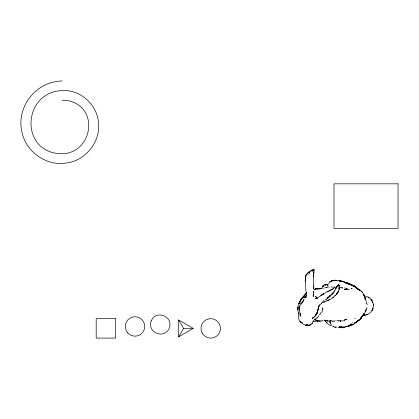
<?xml version="1.0" encoding="UTF-8"?>
<svg xmlns="http://www.w3.org/2000/svg" width="419" height="419" viewBox="0 0 419 419"><rect width="100%" height="100%" fill="white"/><g stroke="black" fill="none" stroke-linecap="round" stroke-linejoin="round"><path stroke-width="0.63" d="M313.752 289.293L313.433 275.697L314.025 271.329M313.433 276.184L313.433 275.697L313.438 276.671M363.776 295.95C366.845 296.228 370.171 297.39 371.616 300.339L371.234 299.836C376.702 305.723 370.794 316.581 362.859 314.941M373.303 304.671L373.266 305.666M326.469 299.365L326.982 298.527L327.925 298.119L327.925 297.129L328.428 297.626L332.414 294.002L331.277 294.18L331.832 294.615L332.257 293.279L333.419 292.907L335.195 289.644L335.457 288.104L336.106 287.937L336.221 286.853L336.761 286.261L337.704 286.449L338.196 285.077C338.741 284.627 339.568 285.313 338.856 285.732L339.448 285.837L339.521 286.261L339.118 289.702L338.803 287.822M313.601 291.231L313.595 296.558L313.014 295.887M313.412 294.636L313.422 295.117L313.422 294.148M314.004 269.433L314.009 270.517L313.601 269.27L314.198 269.716L313.674 270.124M366.19 303.733L366.201 303.251L366.206 303.733M334.812 295.725L336.661 294.279L337.143 292.567M305.236 279.347L305.488 280.374M339.437 287.753L339.416 288.241L339.212 287.429M312.202 271.339L313.601 269.27M339.013 289.686L337.876 292.504M305.425 279.4L305.556 276.446M328.91 297.165L327.941 297.862M305.608 276.221L306.195 274.513L307.179 273.586M313.093 317.178L312.359 318.697C317.104 315.764 317.806 309.761 319.383 304.802M313.559 274.241L313.69 273.272M366.562 302.665L366.635 302.062M327.684 285.926L327.857 284.951M321.808 303.33L319.194 305.509L317.11 312.569L315.753 315.098M305.283 278.902L305.346 278.415M318.178 309.18L318.246 308.693L318.063 309.667M305.357 281.83L305.472 282.799M306.032 296.898L305.692 297.904L306.032 297.411M300.481 313.449L300.124 316.361L300.114 313.669C299.234 311.375 298.485 308.353 299.847 306.169L299.323 309.547C298.401 305.687 301.67 303.068 303.728 300.334L301.219 304.22M339.233 285.302L338.641 284.951L338.369 285.999L338.196 285.077L337.777 285.365L337.274 285.748L337.106 286.905L336.761 286.261L337.106 286.905M367.07 304.733L367.222 304.068M337.903 292.158L337.499 293.127L336.53 293.955L336.661 294.279M305.985 274.99L305.907 275.304L306.53 275.273M309.735 271.381L309.217 272.35L309.552 271.852L309.976 271.91M322.965 285.889L322.719 286.486L323.73 285.784L322.965 285.889L322.352 286.842L324.275 284.941L325.762 284.454L325.175 285.266L325.018 284.91M306.682 274.586L307.211 273.555L309.395 271.653M336.598 287.403L336.248 287.345L336.405 288.036L336.771 286.764L336.824 287.507M335.75 289.162L336.106 287.937M323.866 301.23L324.039 300.601M321.473 288.927L321.619 288.398M327.045 287.376L326.893 287.853L327.113 287.371M306.341 295.887L306.483 295.463M327.595 285.92L327.784 285.433L327.485 285.931M321.666 288.838L322.682 286.318L323.437 285.695M362.739 315.69L363.215 314.685L359.89 319.315M302.277 298.045L303.037 296.579L306.226 293.169M321.991 310.296L322.232 309.657M322.934 301.565L322.269 302.303M306.802 295.447L306.284 296.416M338.363 284.951L338.128 284.915M365.426 310.594L367.013 307.604M319.917 314.208L320.147 313.716M363.425 315.036L364.148 313.512L362.849 315.926L360.298 319.048L355.82 322.813L353.73 324.049M363.676 314.538L363.414 314.999L364.179 313.564M322.902 307.735L322.206 308.908M318.948 305.996L319.488 305.058M299.606 306.64L299.857 306.148M299.632 302.324L299.878 301.853L298.862 303.785L301.261 298.93L299.323 302.827M306.425 324.809C309.138 326.265 312.391 324.39 313.119 321.535C314.088 318.869 317.502 318.555 318.759 315.989M323.421 302.261L324.437 302.036L324.709 301.539M309.809 272.622L309.17 273.775M323.363 301.334L323.636 300.858M178.698 336.803L183.553 328.396L178.698 319.99L193.259 328.396L178.698 336.803L178.698 319.99M302.958 297.527L303.256 297.045L302.927 297.537M361.414 317.193L363.006 315.229L362.44 316.109M308.038 274.78L308.394 274.22M319.959 314.334L320.257 313.868M304.775 295.123L305.079 294.651M333.404 291.718L332.796 293.693L331.785 294.222M312.391 323.023L311.804 323.871M362.723 315.68L363.011 315.256M304.482 295.605L306.703 292.698L305.477 294.154M360.932 318.246L360.591 318.608L361.251 317.843M322.536 309.054L322.918 308.504M366.08 310.118L365.326 311.626M361.162 317.754L360.56 318.581L362.44 316.188L360.01 319.508L356.993 321.127L359.518 319.639M328.517 283.48L330.209 281.647L332.141 280.756M299.501 306.65L299.847 306.169M366.421 309.531L366.824 308.971M334.587 291.21L334.865 290.833M322.237 311.118L321.619 312.626M335.698 295.311L332.623 297.673M328.575 296.93L329.392 295.756L329.91 296.39L329.863 295.919L330.382 295.804M327.847 286.868L329.203 287.036M334.111 321.614L334.645 320.949L333.189 321.101L332.838 321.525L332.571 321.069M361.812 316.979L361.477 317.324L362.131 316.581M321.483 302.864L321.164 303.256L321.52 302.921M365.635 311.338L366.07 310.846M361.497 317.303L360.817 318.026M336.337 293.981L336.604 293.688M337.793 292.368L338.133 292.006M312.061 269.752L312.495 270.093L312.935 269.815L313.066 270.957L313.339 269.595M316.685 313.836L317.429 312.59L316.816 314.082L315.36 315.381L316.046 314.674M320.409 313.234L320.765 312.873M306.273 293.164L306.713 292.713M312.427 270.705L312.914 270.224M325.175 285.266L326.396 284.197L328.402 284.401M316.35 314.208L315.256 315.214M333.514 297.265L330.727 299.203L326.982 300.564M353.301 324.285L352.112 325.123L347.822 326.548L345.403 326.762M312.003 270.496L311.38 271.041L310.306 271.14M310.584 270.925L312.024 270.03M353.306 324.285L352.515 324.861L353.327 324.327M307.63 273.078L308.787 272.109M326.977 298.883L327.443 298.522M333.896 288.225L328.575 291.247L329.067 291.064L326.176 292.273L316.497 298.443L317.466 298.035L315.963 298.569L316.497 298.396L315.559 298.375L316.994 298.627M305.896 295.872L301.528 298.438L299.25 302.806L299.533 302.329C297.406 305.786 297.354 310.233 298.789 313.967L298.737 313.485C298.134 317.015 298.129 321.425 302.089 323.002M321.797 294.945L323.73 293.766L320.828 295.563M344.434 327.16L342.491 327.81L339.091 326.956L340.542 327.244L338.112 327.344M332.927 288.901L333.414 288.597M337.876 280.945L338.28 280.693M338.961 288.419L339.27 288.235M326.642 287.397L324.369 287.968M318.885 315.277L319.304 315.041M305.854 296.788L304.472 297.914L305.854 296.72M305.907 296.06L305.42 296.322L305.901 296.06M348.943 325.663L349.373 325.432M314.674 289.429L317.094 288.481L320.498 288.665L316.623 288.89M329.35 299.763L324.437 302.036M335.41 288.785L335.944 288.529M349.771 325.16L351.808 323.85C348.634 327.166 343.868 327.517 339.573 327.066L344.434 327.05M330.361 321.164L330.837 320.954L330.355 321.001M332.147 280.767L335.54 280.154L337.489 280.369M320.655 320.535L321.143 320.352M322.609 302.796L323.075 302.618M348.508 325.877L347.838 326.076M340.547 326.92L340.06 327.087L341.029 326.93L340.06 327.003M322.311 320.86L318.817 321.745M329.999 295.405L330.863 295.138M332.12 286.858L330.984 287.12M337.814 285.554L338.222 285.449M317.246 321.106L317.738 320.996L316.282 320.917M316.136 288.932L314.674 289.487L316.146 288.895L320.493 288.639L318.052 288.539L317.078 288.827L320.488 288.785M334.881 286.936L332.644 287.298M325.5 320.326L325.008 320.415L329.868 321.169M322.4 320.629L323.012 320.53M318.309 321.818L317.125 321.881M346.864 326.26L347.346 326.186M325.977 320.53L325.018 320.535M338.955 280.824L342.339 281.17L346.712 282.893L343.805 281.977M339.437 280.94L341.867 281.306L338.945 280.714M314.339 321.273L312.888 321.221M319.042 288.796L320.016 288.681M309.002 325.202L309.494 325.165L308.515 325.285L309.002 325.254M364.326 315.109L363.352 315.041L364.813 315.072M328.454 297.249L328.91 297.223M62.227 80.898L58.042 81.255A46.022 45.671 76.5 0 0 53.805 82.035C32.247 86.492 16.875 109.673 21.778 131.252C25.339 151.238 45.86 166.296 66.019 163.059C85.439 160.88 100.995 141.701 98.444 122.201C96.962 104.357 80.207 89.409 62.227 90.604C23.103 91.845 19.185 150.562 59.362 153.7C92.049 155.81 101.021 107.327 67.81 100.602A26.575 25.947 88.5 0 0 63.782 100.261L62.227 100.309M322.949 288.455L323.416 288.434M338.61 320.65L340.06 320.687L340.401 321.431L340.06 320.687M318.084 288.806L317.115 288.822M340.286 320.881L344.916 320.844M334.331 287.439L335.362 287.434M342.648 287.691L339.133 287.513M183.553 328.396L193.259 328.396M345.397 326.637L345.885 326.658M344.575 287.947L345.078 287.968M331.722 325.547L329.748 325.149M341.647 288.052L342.658 288.115M324.191 320.106L324.83 320.153M337.133 293.096L337.499 293.127M335.069 280.505L333.121 280.39L330.701 281.647L333.608 280.321L337.017 280.526M337.143 327.05L334.723 327.239L332.508 326.15M354.626 318.571L355.296 318.686M329.873 320.346L331.329 320.551L332.456 321.211M324.275 284.941L324.688 285.02M329.863 295.919L330.329 296.008M316.099 321.734L314.648 321.357M351.132 285.276L351.625 285.376M319.676 320.991L318.22 320.572L319.189 320.745M337.258 320.488L338.117 320.645L338.086 321.059L338.583 321.242M343.81 281.929L347.697 282.846L356.009 287.397L350.106 284.438L345.251 282.883L347.194 283.302L354.495 286.476L353.018 285.821M335.671 320.671L336.227 320.807M348.681 284.223L349.179 284.354M348.131 289.262L349.106 289.555M365.305 312.108L364.844 311.977L364.823 312.532M326.055 284.443L326.961 284.768M306.572 324.835L307.546 324.997L306.567 324.935L307.059 324.992C304.791 325.678 302.492 324.055 301.397 322.153L302.151 322.892M351.138 285.433L351.609 285.59M333.555 292.499L333.021 292.315L333.419 292.907M354.05 286.538L354.511 286.764M369.087 297.542L368.112 297.05M333.76 326.836L333.404 326.621M352.536 285.669L348.205 283.249L349.147 283.977L348.184 283.427L353.542 285.491L356.92 287.727L359.617 290.163L359.104 289.697C362.933 291.346 364.43 295.667 365.546 299.37M354.537 286.549L355.501 287.235M347.697 282.846L348.168 283.171M327.925 298.119L327.433 297.747L327.454 298.417M332.257 293.279L332.796 293.693M338.196 285.077L338.51 285.365M361.854 291.655L361.372 291.163M356.674 288.22L357.135 288.675M329.402 325.107L327.459 323.583L325.097 320.498M366.651 301.528L365.656 300.093M359.68 290.65L359.298 290.173L359.643 290.629M364.247 296.469L365.588 299.381M337.274 285.748L337.704 286.449M364.499 296.951L365.038 297.93L364.226 296.479L365.022 298.396M305.545 281.348L305.2 280.342M372.287 301.292L372.03 300.821L372.522 301.78M331.235 324.678L329.407 320.985M339.076 286.858L339.395 287.759M330.518 323.311L329.9 321.86L330.093 322.373M305.571 279.044L305.781 279.52M305.681 275.98L305.849 276.467M305.514 276.954L305.661 277.42M305.545 277.687L305.713 278.221M298.574 312.993L298.689 313.48M365.117 298.888L365.227 299.381M352.662 322.394L352.672 322.897M322.609 309.798L322.661 310.542M337.929 291.1L337.965 291.629M325.987 299.093L326.008 299.59M305.226 281.317L305.242 281.825M325.495 299.674L325.511 300.041M305.346 283.281L306.336 294.96M297.752 308.63L297.783 309.599L297.809 308.143L297.752 308.63M313.841 271.816L313.836 272.303L313.841 271.816M313.47 292.205L313.464 292.687L313.527 291.718L313.464 292.205M313.81 287.837L313.805 288.319L313.81 287.837M299.156 307.609L299.108 308.096L299.271 307.127L299.15 307.609M297.93 307.179L297.878 307.666L297.94 307.179M299.376 307.111L299.318 307.593L299.376 307.117M151.29 320.802C146.54 332.403 164.379 339.793 169.224 328.229C173.974 316.628 156.135 309.238 151.29 320.802M372.978 308.101L372.674 309.07L372.983 308.101M298.92 303.293L298.747 303.775L298.92 303.298M372.481 309.552L372.297 310.034L372.481 309.552M316.78 313.176L316.539 313.669L316.78 313.176M300.297 301.34L299.805 302.314L300.962 300.376L300.339 301.334M312.611 318.215L312.365 318.702L312.616 318.215M372.318 309.987L372.088 310.432L372.318 309.987M303.435 300.334L303.183 300.811L304.053 299.355L303.435 300.334M363.865 313.925L363.603 314.423L363.87 313.931M362.833 315.895L362.535 316.308L362.833 315.895M357.491 320.959L356.469 322.059L354.259 323.138L356.454 322.028L357.491 320.964L356.485 322.054L357.491 320.959M304.037 296.092L303.215 297.055L304.037 296.092M350.614 324.683L350.289 325.071L351.028 324.432L350.609 324.667M317.424 317.482L317.089 317.853L317.424 317.482M356.826 321.703L356.49 322.07L356.831 321.708M330.209 281.641L329.858 281.987L330.701 281.353L330.209 281.641M315.146 289.409L314.706 289.833L316.109 288.775L315.146 289.409M314.941 316.507L314.59 316.848L314.947 316.513M301.381 303.288L300.9 303.754L301.381 303.288M302.13 297.972L301.607 298.448L302.963 297.448L302.13 297.972M357.203 321.389L356.815 321.677L357.208 321.394M351.3 324.772L350.907 325.06L351.3 324.777M350.216 324.945L349.823 325.228L350.216 324.95M359.198 320.011L358.805 320.294L359.203 320.022M313.344 317.597L312.946 317.864L313.36 317.623M315.633 288.906L315.151 289.23L315.643 288.937M331.963 289.466L331.481 289.78L332.45 289.215L331.963 289.461M367.185 314.412L366.269 314.721L367.73 314.171L367.227 314.402M349.472 325.521L349.053 325.778L349.902 325.301L349.472 325.526M349.106 325.882L348.676 326.113L349.106 325.882M315.098 319.22L314.659 319.451L315.098 319.226M354.553 323.541L354.118 323.772L354.574 323.573M330.989 290.006L330.507 290.262L330.984 290.048M348.613 326.04L348.173 326.27L348.624 326.061M367.191 314.433L366.756 314.659L367.191 314.433M349.477 325.6L349.043 325.825L349.477 325.6M327.616 291.634L327.134 291.881L328.098 291.498L327.616 291.634M310.652 324.762L309.976 325.076L310.673 324.777M355.605 322.525L355.15 322.724L355.6 322.53M345.885 319.597L344.418 319.985L346.848 319.336L345.387 319.797L345.879 319.634M330.031 290.566L329.549 290.76L330.031 290.566M331.665 280.955L331.172 281.139L331.665 280.955M333.11 280.421L332.628 280.573L333.608 280.321L332.628 280.557L333.115 280.426M316.602 288.586L316.12 288.728L316.602 288.591M335.692 327.139L335.205 327.27L335.692 327.139M307.064 325.013L306.572 325.102L307.059 325.018M335.053 280.248L334.566 280.316L335.059 280.259M344.717 289.45L344.235 289.513L347.147 289.576L344.727 289.445M327.443 320.854L326.967 320.881L327.93 320.839L327.443 320.865M313.648 294.992L313.161 295.007L313.648 294.992M339.919 280.824L338.95 280.845L340.401 280.966L339.919 280.824M365.284 315.03L364.808 315.046L365.3 315.046M317.251 320.273L315.308 320.09L317.251 320.273M352.023 288.392L351.253 288.377L352.023 288.392M398.05 183.826L333.99 183.826L333.99 228.475L398.05 228.475L398.05 183.826M115.613 318.691L96.197 318.691L96.197 338.102L115.613 338.102L115.613 318.691M306.09 325.139L305.603 325.139L306.09 325.139M340.537 327.307L340.055 327.286L340.537 327.307M320.483 288.571L320.001 288.534L320.483 288.576M341.998 327.81L341.506 327.763L341.998 327.815M347.157 289.037L346.681 288.979L347.644 289.152L347.162 289.047M341.511 327.077L341.029 327.003L341.511 327.077M341.019 327.658L340.547 327.585L341.019 327.658M346.194 288.775L345.685 288.681L346.675 288.911L346.194 288.775M307.536 325.154L307.059 325.06L308.023 325.275L307.536 325.154M341.862 281.233L341.38 281.139L341.862 281.233M350.624 284.192L350.143 284.061L350.619 284.202M325.505 320.498L325.024 320.357L325.505 320.498M359.224 289.89L357.381 288.696L360.026 290.362L358.832 289.702L359.853 290.178L358.858 289.786L359.827 290.1L359.224 289.89M349.624 284.365L348.655 283.993L349.629 284.417M347.199 283.349L346.712 283.192L347.681 283.543L347.199 283.37M353.044 285.318L352.568 285.13L353.044 285.318M342.847 281.762L342.349 281.573L342.847 281.767M354.018 286.334L353.521 286.114L353.992 286.355M354.966 286.847L354.495 286.627L354.966 286.847M354.982 286.486L354.5 286.24L355.003 286.523M354.024 285.81L353.557 285.528L354.993 286.612L354.024 285.81M315.874 296.767L315.512 296.532L316.748 297.584L315.874 296.767M356.417 288.125L355.956 287.816L356.915 288.476L356.417 288.125M356.26 287.476L355.951 287.266L356.26 287.476M301.209 322.468L300.811 322.174L301.209 322.468M359.209 289.718L358.554 289.21L359.203 289.718M371.36 300.14L370.825 299.716L371.946 300.8L371.36 300.14M357.868 289.136L357.397 288.743L357.868 289.136M300.433 321.86L300.088 321.53L300.439 321.871M326.904 322.782L326.616 322.373L326.878 322.782M301.675 322.588L301.397 322.18L301.675 322.588M362.555 292.598L362.246 292.116L362.555 292.598M325.72 321.221L325.443 320.792L325.704 321.211M363.933 295.007L363.729 294.536L363.933 295.007M372.721 302.256L372.507 301.759L372.701 302.256M364.179 295.495L363.975 295.018L364.179 295.495M365.3 298.401L365.143 297.925L365.289 298.407M300.266 314.402L300.156 313.915L300.234 314.412M299.276 310.023L299.245 309.541L299.276 310.023M313.805 285.889L313.8 285.407L313.805 285.894M127.324 332.361A9.705 9.705 0 0 0 143.989 330.172A9.705 9.705 0 0 0 133.755 316.832A9.705 9.705 0 0 0 127.324 332.361M202.707 333.864A9.705 9.705 0 0 0 219.472 332.607A9.705 9.705 0 0 0 210.003 318.718A9.705 9.705 0 0 0 202.707 333.864"/></g></svg>
